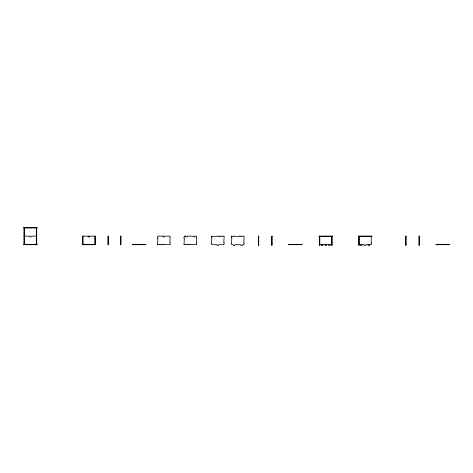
<?xml version="1.0" encoding="UTF-8"?>
<svg xmlns="http://www.w3.org/2000/svg" width="473" height="473" viewBox="0 0 473 473"><rect width="100%" height="100%" fill="white"/><g stroke="black" fill="none" stroke-linecap="round" stroke-linejoin="round"><path stroke-width="0.71" d="M24.022 229.417L24.395 229.417M36.326 229.417L36.699 229.417M24.022 230.907L24.395 230.907M36.326 230.907L36.699 230.907M24.022 232.397L24.395 232.397M36.326 232.397L36.699 232.397M24.022 233.893L24.395 233.893M36.326 233.893L36.699 233.893M24.022 235.383L24.395 235.383M36.326 235.383L36.699 235.383M24.022 236.128L29.616 236.128L29.58 236.872L31.141 236.872L31.106 236.128L36.699 236.128M258.364 236.5L258.737 236.5M271.685 236.5L272.058 236.5M405.674 236.5L406.047 236.5M418.995 236.5L419.368 236.5M24.022 236.872L24.395 236.872M36.326 236.872L36.699 236.872M82.615 236.872L82.988 236.872M94.919 236.872L95.292 236.872M107.968 236.872L108.341 236.872M120.58 236.872L120.952 236.872M258.364 237.99L258.737 237.99M271.685 237.99L272.058 237.99M319.411 237.99L319.783 237.99M331.715 237.99L332.087 237.99M358.8 237.99L359.173 237.99M405.674 237.99L406.047 237.99M418.995 237.99L419.368 237.99M24.022 238.362L24.395 238.362M36.326 238.362L36.699 238.362M82.615 238.362L82.988 238.362M94.919 238.362L95.292 238.362M107.968 238.362L108.341 238.362M120.58 238.362L120.952 238.362M258.364 239.48L258.737 239.48M271.685 239.48L272.058 239.48M319.411 239.48L319.783 239.48M331.715 239.48L332.087 239.48M358.8 239.48L359.173 239.48M405.674 239.48L406.047 239.48M418.995 239.48L419.368 239.48M24.022 239.852L24.395 239.852M36.326 239.852L36.699 239.852M82.615 239.852L82.988 239.852M94.919 239.852L95.292 239.852M107.968 239.852L108.341 239.852M120.58 239.852L120.952 239.852M258.364 240.976L258.737 240.976M271.685 240.976L272.058 240.976M319.411 240.976L319.783 240.976M331.715 240.976L332.087 240.976M358.8 240.976L359.173 240.976M405.674 240.976L406.047 240.976M418.995 240.976L419.368 240.976M24.022 241.348L24.395 241.348M36.326 241.348L36.699 241.348M82.615 241.348L82.988 241.348M94.919 241.348L95.292 241.348M107.968 241.348L108.341 241.348M120.58 241.348L120.952 241.348M258.364 242.466L258.737 242.466M271.685 242.466L272.058 242.466M319.411 242.466L319.783 242.466M331.715 242.466L332.087 242.466M358.8 242.466L359.173 242.466M405.674 242.466L406.047 242.466M418.995 242.466L419.368 242.466M24.022 242.838L24.395 242.838M36.326 242.838L36.699 242.838M82.615 242.838L82.988 242.838M94.919 242.838L95.292 242.838M107.968 242.838L108.341 242.838M120.58 242.838L120.952 242.838M258.364 243.956L258.737 243.956M271.685 243.956L272.058 243.956M319.411 243.956L319.783 243.956M331.715 243.956L332.087 243.956M358.8 243.956L359.173 243.956M405.674 243.956L406.047 243.956M418.995 243.956L419.368 243.956M107.968 244.328L108.341 244.328M120.58 244.328L120.952 244.328M258.364 244.701L258.737 244.701M271.685 244.701L272.058 244.701M319.411 244.701L332.087 244.701M358.8 244.701L364.387 244.701L364.387 245.446L365.883 245.446L365.883 244.701L371.098 244.701L371.098 243.956L371.471 243.956L371.471 242.466L371.098 242.466L371.471 236.128M405.674 244.701L406.047 244.701M418.995 244.701L419.368 244.701M448.978 244.328L448.978 244.701M448.605 244.328L448.605 244.701M447.115 244.328L447.115 244.701M445.619 244.328L445.619 244.701M444.129 244.328L444.129 244.701M442.639 244.328L442.639 244.701M441.149 244.328L441.149 244.701M439.659 244.328L439.659 244.701M438.164 244.328L438.164 244.701M436.674 244.328L436.674 244.701M436.301 244.328L436.301 244.701M371.098 236.128L371.098 236.5M369.608 236.128L369.608 236.5M369.608 244.701L369.608 245.446L368.118 245.446L368.118 244.701M368.118 236.128L368.118 236.5M366.628 236.128L366.628 236.5M365.138 236.128L365.138 236.5M363.642 236.128L363.642 236.5M362.152 236.128L362.152 236.5M362.152 244.701L362.152 245.446L360.663 245.446L360.663 244.701M360.663 236.128L360.663 236.5M359.173 236.128L359.173 245.446L358.8 245.446L358.8 236.128M332.087 236.128L332.087 245.446L331.715 245.446L331.715 236.5M330.225 236.128L330.225 236.5M330.225 244.701L330.225 245.446L328.729 245.446L328.729 244.701M328.729 236.128L328.729 236.5M327.239 236.128L327.239 236.5M326.494 244.701L326.494 245.446L325.004 245.446L325.004 244.701M325.749 236.128L325.749 236.5M324.259 236.128L324.259 236.5M322.769 236.128L322.769 236.5M322.769 244.701L322.769 245.446L321.273 245.446L321.273 244.701M321.273 236.128L321.273 236.5M319.783 236.128L319.783 245.446L319.411 245.446L319.411 236.128M301.668 244.328L301.668 244.701M301.295 244.328L301.295 244.701M299.805 244.328L299.805 244.701M298.309 244.328L298.309 244.701M296.819 244.328L296.819 244.701M295.329 244.328L295.329 244.701M293.839 244.328L293.839 244.701M292.349 244.328L292.349 244.701M290.854 244.328L290.854 244.701M289.364 244.328L289.364 244.701M288.991 244.328L288.991 244.701M145.489 244.328L145.489 244.701M145.116 244.328L145.116 244.701M143.626 244.328L143.626 244.701M142.131 244.328L142.131 244.701M140.641 244.328L140.641 244.701M139.151 244.328L139.151 244.701M137.661 244.328L137.661 244.701M136.171 244.328L136.171 244.701M134.675 244.328L134.675 244.701M133.185 244.328L133.185 244.701M132.812 244.328L132.812 244.701M95.292 244.701L95.292 236.128L82.615 236.128L82.615 244.701M94.919 236.128L94.919 244.701M93.423 244.328L93.423 244.701M91.933 244.328L91.933 244.701M90.444 244.328L90.444 244.701M89.734 236.128L89.734 236.872L88.167 236.872L88.167 236.128M88.954 244.328L88.954 244.701M87.458 244.328L87.458 244.701M85.968 244.328L85.968 244.701M84.478 244.328L84.478 244.701M82.988 236.128L82.988 244.701M36.699 227.554L36.699 244.701M36.326 227.554L36.326 244.701M34.836 227.554L34.836 227.927M34.836 244.328L34.836 244.701M33.341 227.554L33.341 227.927M33.341 244.328L33.341 244.701M31.851 227.554L31.851 227.927M31.851 244.328L31.851 244.701M30.361 227.554L30.361 227.927M30.361 244.328L30.361 244.701M28.871 227.554L28.871 227.927M28.871 244.328L28.871 244.701M27.381 227.554L27.381 227.927M27.381 244.328L27.381 244.701M25.885 227.554L25.885 227.927M25.885 244.328L25.885 244.701M24.395 227.554L24.395 244.701M24.022 227.554L24.022 244.701M37.071 227.554L23.65 227.554L23.65 227.927L37.071 227.927L37.071 227.554M108.341 236.128L107.968 236.128L107.968 244.701L108.341 244.701L108.341 236.128M120.952 236.128L120.58 236.128L120.58 244.701L120.952 244.701L120.952 236.128M163.09 236.128L157.911 236.128L157.911 236.872L157.539 236.872L157.539 238.362L157.911 238.362L157.539 244.701L157.911 244.328L159.401 244.328L159.401 244.701L160.891 244.701L160.891 244.328L162.381 244.328L162.381 244.701L163.877 244.701L163.877 244.328L170.209 244.701L170.209 242.838L169.837 242.838L170.209 236.872L169.837 236.872L169.837 236.128L164.657 236.128L164.657 236.872L163.09 236.872L163.09 236.128M185.8 236.128L184.346 236.128L184.346 236.872L183.973 236.872L183.973 238.362L184.346 238.362L183.973 244.701L184.346 244.328L185.842 244.328L185.842 244.701L187.332 244.701L187.332 244.328L188.822 244.328L188.822 244.701L190.312 244.701L190.312 244.328L196.65 244.701L196.65 242.838L196.277 242.838L196.65 236.872L196.277 236.872L196.277 236.128L194.823 236.128L194.823 236.872L193.256 236.872L193.256 236.128L187.367 236.128L187.367 236.872L185.8 236.872L185.8 236.128M211.863 236.128L211.49 236.128L211.49 237.99L211.863 237.99L211.49 243.956L211.863 243.956L211.863 244.701L217.077 244.701L217.077 245.446L218.573 245.446L218.573 244.701L223.788 244.701L223.788 243.956L224.161 243.956L224.161 242.466L223.788 242.466L224.161 236.128L222.298 236.128L222.298 236.5L220.808 236.5L220.808 236.128L219.318 236.128L219.318 236.5L217.822 236.5L217.822 236.128L211.863 236.5L211.863 236.128M231.817 236.128L231.445 236.128L231.445 237.99L231.817 237.99L231.445 243.956L231.817 243.956L231.817 244.701L233.313 244.701L233.313 245.446L234.803 245.446L234.803 244.701L240.769 244.701L240.769 245.446L242.259 245.446L242.259 244.701L243.749 244.701L243.749 243.956L244.121 243.956L244.121 242.466L243.749 242.466L244.121 236.128L242.259 236.128L242.259 236.5L240.769 236.5L240.769 236.128L239.273 236.128L239.273 236.5L233.313 236.128L233.313 236.5L231.817 236.5L231.817 236.128M258.737 236.128L258.364 236.128L258.364 245.446L258.737 245.446L258.737 236.128M272.058 236.128L271.685 236.128L271.685 245.446L272.058 245.446L272.058 236.128M332.46 236.128L319.039 236.128L319.039 236.5L332.46 236.5L332.46 236.128M371.849 236.128L358.428 236.128L358.428 236.5L371.849 236.5L371.849 236.128M406.047 236.128L405.674 236.128L405.674 245.446L406.047 245.446L406.047 236.128M419.368 236.128L418.995 236.128L418.995 245.446L419.368 245.446L419.368 236.128M37.071 244.328L23.65 244.328L23.65 244.701L37.071 244.701L37.071 244.328M95.664 244.328L82.243 244.328L82.243 244.701L95.664 244.701L95.664 244.328M145.861 244.328L132.44 244.328L132.44 244.701L145.861 244.701L145.861 244.328M302.04 244.328L288.619 244.328L288.619 244.701L302.04 244.701L302.04 244.328M449.35 244.328L435.929 244.328L435.929 244.701L449.35 244.701L449.35 244.328"/></g></svg>
